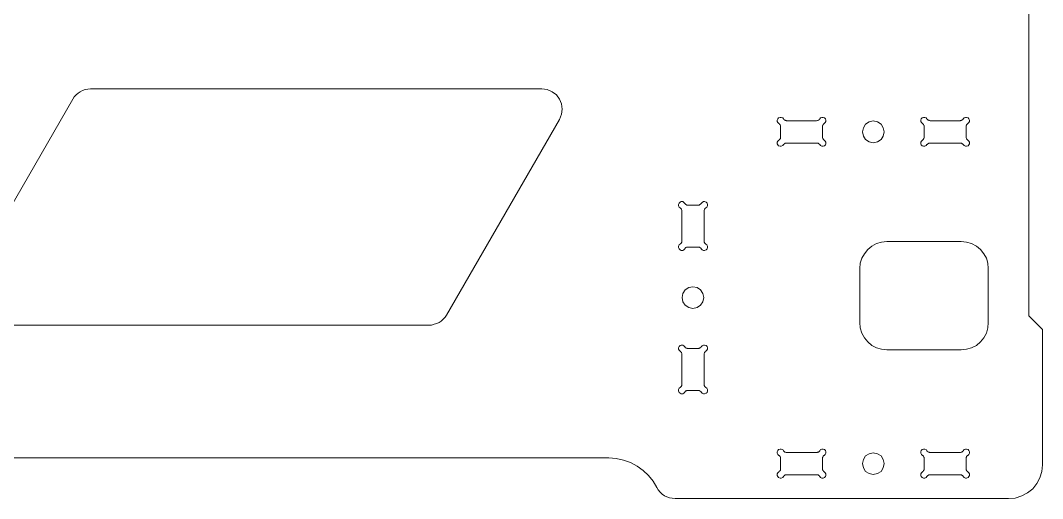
# Model space of a CAD drawing. Header units: inches. Extents: x 0 to 612, y 168 to 624.
# Drawn here: x 219.1 to 367.2, y 168 to 237.3 of the extents above; entities that cross this region are included whole.
import ezdxf

# ---------------------------------------------------------------- set-up
doc = ezdxf.new("R2010")
doc.units = ezdxf.units.IN
doc.header["$MEASUREMENT"] = 0
doc.layers.add('Capa 1', color=7, linetype='Continuous')

# ---------------------------------------------------------------- blocks, each defined once
blk = doc.blocks.new('block 1230')
at = {"layer": 'Capa 1', "color": 7, "lineweight": 9, "true_color": 0xffffff}
blk.add_lwpolyline([(356.09, 173.86), (356.09, 172.3)], dxfattribs=at)
blk = doc.blocks.new('block 1237')
at = {"layer": 'Capa 1', "color": 7, "lineweight": 9, "true_color": 0xffffff}
blk.add_lwpolyline([(335.54, 174.28), (335.47, 174.24), (335.44, 174.21), (335.4, 174.14), (335.37, 174.1), (335.33, 174.03), (335.3, 173.96), (335.3, 173.93), (335.3, 173.86)], dxfattribs=at)
blk = doc.blocks.new('block 1239')
at = {"layer": 'Capa 1', "color": 7, "lineweight": 9, "true_color": 0xffffff}
blk.add_lwpolyline([(334.43, 174.69), (334.5, 174.69), (334.57, 174.73), (334.64, 174.73), (334.68, 174.76), (334.74, 174.79), (334.78, 174.83), (334.85, 174.9), (334.88, 174.93)], dxfattribs=at)
blk = doc.blocks.new('block 1240')
at = {"layer": 'Capa 1', "color": 7, "lineweight": 9, "true_color": 0xffffff}
blk.add_lwpolyline([(330.08, 174.69), (334.43, 174.69)], dxfattribs=at)
blk = doc.blocks.new('block 1242')
at = {"layer": 'Capa 1', "color": 7, "lineweight": 9, "true_color": 0xffffff}
blk.add_lwpolyline([(329.62, 174.93), (329.52, 175.11), (329.31, 175.17), (329.14, 175.17), (328.93, 175.11), (328.79, 174.97), (328.73, 174.79), (328.73, 174.59), (328.83, 174.41), (328.97, 174.28)], dxfattribs=at)
blk = doc.blocks.new('block 1244')
at = {"layer": 'Capa 1', "color": 7, "lineweight": 9, "true_color": 0xffffff}
blk.add_lwpolyline([(335.54, 174.28), (335.68, 174.41), (335.78, 174.59), (335.78, 174.79), (335.71, 174.97), (335.58, 175.11), (335.37, 175.17), (335.19, 175.17), (334.99, 175.11), (334.88, 174.93)], dxfattribs=at)
blk = doc.blocks.new('block 1246')
at = {"layer": 'Capa 1', "color": 7, "lineweight": 9, "true_color": 0xffffff}
blk.add_lwpolyline([(328.97, 171.89), (328.83, 171.75), (328.73, 171.58), (328.73, 171.37), (328.79, 171.2), (328.93, 171.06), (329.14, 170.99), (329.31, 170.99), (329.52, 171.06), (329.62, 171.23)], dxfattribs=at)
blk = doc.blocks.new('block 1250')
at = {"layer": 'Capa 1', "color": 7, "lineweight": 9, "true_color": 0xffffff}
blk.add_lwpolyline([(355.67, 171.23), (355.64, 171.27), (355.57, 171.34), (355.53, 171.37), (355.46, 171.4), (355.43, 171.44), (355.36, 171.44), (355.29, 171.47), (355.22, 171.47)], dxfattribs=at)
blk = doc.blocks.new('block 1267')
at = {"layer": 'Capa 1', "color": 7, "lineweight": 9, "true_color": 0xffffff}
blk.add_lwpolyline([(329.62, 174.93), (329.66, 174.9), (329.73, 174.83), (329.76, 174.79), (329.83, 174.76), (329.87, 174.73), (329.94, 174.73), (330.01, 174.69), (330.08, 174.69)], dxfattribs=at)
blk = doc.blocks.new('block 1269')
at = {"layer": 'Capa 1', "color": 7, "lineweight": 9, "true_color": 0xffffff}
blk.add_lwpolyline([(329.21, 173.86), (329.21, 173.93), (329.21, 173.96), (329.18, 174.03), (329.14, 174.1), (329.11, 174.14), (329.07, 174.21), (329.04, 174.24), (328.97, 174.28)], dxfattribs=at)
blk = doc.blocks.new('block 1272')
at = {"layer": 'Capa 1', "color": 7, "lineweight": 9, "true_color": 0xffffff}
blk.add_lwpolyline([(355.39, 205.27), (344.6, 205.27)], dxfattribs=at)
blk = doc.blocks.new('block 1273')
at = {"layer": 'Capa 1', "color": 7, "lineweight": 9, "true_color": 0xffffff}
blk.add_lwpolyline([(330.08, 171.47), (330.01, 171.47), (329.94, 171.44), (329.87, 171.44), (329.83, 171.4), (329.76, 171.37), (329.73, 171.34), (329.66, 171.27), (329.62, 171.23)], dxfattribs=at)
blk = doc.blocks.new('block 1274')
at = {"layer": 'Capa 1', "color": 7, "lineweight": 9, "true_color": 0xffffff}
blk.add_lwpolyline([(334.43, 171.47), (330.08, 171.47)], dxfattribs=at)
blk = doc.blocks.new('block 1296')
at = {"layer": 'Capa 1', "color": 7, "lineweight": 9, "true_color": 0xffffff}
blk.add_lwpolyline([(329.21, 172.3), (329.21, 173.86)], dxfattribs=at)
blk = doc.blocks.new('block 1297')
at = {"layer": 'Capa 1', "color": 7, "lineweight": 9, "true_color": 0xffffff}
blk.add_lwpolyline([(328.97, 171.89), (329.04, 171.92), (329.07, 171.96), (329.11, 172.03), (329.14, 172.06), (329.18, 172.13), (329.21, 172.2), (329.21, 172.24), (329.21, 172.3)], dxfattribs=at)
blk = doc.blocks.new('block 1301')
at = {"layer": 'Capa 1', "color": 7, "lineweight": 9, "true_color": 0xffffff}
blk.add_lwpolyline([(344.22, 173.1), (344.08, 173.69), (343.77, 174.21), (343.25, 174.52), (342.63, 174.66), (342.04, 174.52), (341.52, 174.21), (341.21, 173.69), (341.08, 173.1), (341.21, 172.48), (341.52, 171.96), (342.04, 171.65), (342.63, 171.51), (343.25, 171.65), (343.77, 171.96), (344.08, 172.48), (344.22, 173.1)], dxfattribs=at)
blk = doc.blocks.new('block 1313')
at = {"layer": 'Capa 1', "color": 7, "lineweight": 9, "true_color": 0xffffff}
blk.add_lwpolyline([(315.75, 204.47), (315.69, 204.47), (315.62, 204.47), (315.58, 204.44), (315.51, 204.4), (315.44, 204.37), (315.41, 204.33), (315.37, 204.3), (315.34, 204.23)], dxfattribs=at)
blk = doc.blocks.new('block 1320')
at = {"layer": 'Capa 1', "color": 7, "lineweight": 9, "true_color": 0xffffff}
blk.add_lwpolyline([(340.69, 193.51), (340.76, 192.75), (340.97, 191.99), (341.35, 191.33), (341.84, 190.74), (342.42, 190.22), (343.12, 189.88), (343.84, 189.67), (344.6, 189.56)], dxfattribs=at)
blk = doc.blocks.new('block 1321')
at = {"layer": 'Capa 1', "color": 7, "lineweight": 9, "true_color": 0xffffff}
blk.add_lwpolyline([(340.69, 201.36), (340.69, 193.51)], dxfattribs=at)
blk = doc.blocks.new('block 1353')
at = {"layer": 'Capa 1', "color": 7, "lineweight": 9, "true_color": 0xffffff}
blk.add_lwpolyline([(355.67, 171.23), (355.78, 171.06), (355.98, 170.99), (356.16, 170.99), (356.36, 171.06), (356.5, 171.2), (356.57, 171.37), (356.57, 171.58), (356.47, 171.75), (356.33, 171.89)], dxfattribs=at)
blk = doc.blocks.new('block 1354')
at = {"layer": 'Capa 1', "color": 7, "lineweight": 9, "true_color": 0xffffff}
blk.add_lwpolyline([(356.09, 172.3), (356.09, 172.24), (356.09, 172.2), (356.12, 172.13), (356.16, 172.06), (356.19, 172.03), (356.23, 171.96), (356.26, 171.92), (356.33, 171.89)], dxfattribs=at)
blk = doc.blocks.new('block 1356')
at = {"layer": 'Capa 1', "color": 7, "lineweight": 9, "true_color": 0xffffff}
blk.add_lwpolyline([(356.33, 174.28), (356.26, 174.24), (356.23, 174.21), (356.19, 174.14), (356.16, 174.1), (356.12, 174.03), (356.09, 173.96), (356.09, 173.93), (356.09, 173.86)], dxfattribs=at)
blk = doc.blocks.new('block 1357')
at = {"layer": 'Capa 1', "color": 7, "lineweight": 9, "true_color": 0xffffff}
blk.add_lwpolyline([(356.33, 174.28), (356.47, 174.41), (356.57, 174.59), (356.57, 174.79), (356.5, 174.97), (356.36, 175.11), (356.16, 175.17), (355.98, 175.17), (355.78, 175.11), (355.67, 174.93)], dxfattribs=at)
blk = doc.blocks.new('block 1358')
at = {"layer": 'Capa 1', "color": 7, "lineweight": 9, "true_color": 0xffffff}
blk.add_lwpolyline([(355.22, 174.69), (355.29, 174.69), (355.36, 174.73), (355.43, 174.73), (355.46, 174.76), (355.53, 174.79), (355.57, 174.83), (355.64, 174.9), (355.67, 174.93)], dxfattribs=at)
blk = doc.blocks.new('block 1359')
at = {"layer": 'Capa 1', "color": 7, "lineweight": 9, "true_color": 0xffffff}
blk.add_lwpolyline([(350.86, 174.69), (355.22, 174.69)], dxfattribs=at)
blk = doc.blocks.new('block 1360')
at = {"layer": 'Capa 1', "color": 7, "lineweight": 9, "true_color": 0xffffff}
blk.add_lwpolyline([(350.41, 174.93), (350.45, 174.9), (350.52, 174.83), (350.55, 174.79), (350.62, 174.76), (350.66, 174.73), (350.73, 174.73), (350.79, 174.69), (350.86, 174.69)], dxfattribs=at)
blk = doc.blocks.new('block 1361')
at = {"layer": 'Capa 1', "color": 7, "lineweight": 9, "true_color": 0xffffff}
blk.add_lwpolyline([(350.41, 174.93), (350.31, 175.11), (350.1, 175.17), (349.93, 175.17), (349.72, 175.11), (349.58, 174.97), (349.51, 174.79), (349.51, 174.59), (349.62, 174.41), (349.76, 174.28)], dxfattribs=at)
blk = doc.blocks.new('block 1362')
at = {"layer": 'Capa 1', "color": 7, "lineweight": 9, "true_color": 0xffffff}
blk.add_lwpolyline([(350, 173.86), (350, 173.93), (350, 173.96), (349.96, 174.03), (349.93, 174.1), (349.9, 174.14), (349.86, 174.21), (349.83, 174.24), (349.76, 174.28)], dxfattribs=at)
blk = doc.blocks.new('block 1363')
at = {"layer": 'Capa 1', "color": 7, "lineweight": 9, "true_color": 0xffffff}
blk.add_lwpolyline([(350, 172.3), (350, 173.86)], dxfattribs=at)
blk = doc.blocks.new('block 1364')
at = {"layer": 'Capa 1', "color": 7, "lineweight": 9, "true_color": 0xffffff}
blk.add_lwpolyline([(349.76, 171.89), (349.83, 171.92), (349.86, 171.96), (349.9, 172.03), (349.93, 172.06), (349.96, 172.13), (350, 172.2), (350, 172.24), (350, 172.3)], dxfattribs=at)
blk = doc.blocks.new('block 1365')
at = {"layer": 'Capa 1', "color": 7, "lineweight": 9, "true_color": 0xffffff}
blk.add_lwpolyline([(349.76, 171.89), (349.62, 171.75), (349.51, 171.58), (349.51, 171.37), (349.58, 171.2), (349.72, 171.06), (349.93, 170.99), (350.1, 170.99), (350.31, 171.06), (350.41, 171.23)], dxfattribs=at)
blk = doc.blocks.new('block 1366')
at = {"layer": 'Capa 1', "color": 7, "lineweight": 9, "true_color": 0xffffff}
blk.add_lwpolyline([(350.86, 171.47), (350.79, 171.47), (350.73, 171.44), (350.66, 171.44), (350.62, 171.4), (350.55, 171.37), (350.52, 171.34), (350.45, 171.27), (350.41, 171.23)], dxfattribs=at)
blk = doc.blocks.new('block 1367')
at = {"layer": 'Capa 1', "color": 7, "lineweight": 9, "true_color": 0xffffff}
blk.add_lwpolyline([(355.22, 171.47), (350.86, 171.47)], dxfattribs=at)
blk = doc.blocks.new('block 1368')
at = {"layer": 'Capa 1', "color": 7, "lineweight": 9, "true_color": 0xffffff}
blk.add_lwpolyline([(355.67, 219.31), (355.64, 219.35), (355.57, 219.42), (355.53, 219.45), (355.46, 219.49), (355.43, 219.52), (355.36, 219.52), (355.29, 219.55), (355.22, 219.55)], dxfattribs=at)
blk = doc.blocks.new('block 1370')
at = {"layer": 'Capa 1', "color": 7, "lineweight": 9, "true_color": 0xffffff}
blk.add_lwpolyline([(356.09, 220.38), (356.09, 220.35), (356.09, 220.28), (356.12, 220.21), (356.16, 220.14), (356.19, 220.11), (356.23, 220.04), (356.26, 220), (356.33, 219.97)], dxfattribs=at)
blk = doc.blocks.new('block 1372')
at = {"layer": 'Capa 1', "color": 7, "lineweight": 9, "true_color": 0xffffff}
blk.add_lwpolyline([(344.6, 205.27), (343.84, 205.2), (343.12, 204.96), (342.42, 204.61), (341.84, 204.13), (341.35, 203.5), (340.97, 202.85), (340.76, 202.12), (340.69, 201.36)], dxfattribs=at)
blk = doc.blocks.new('block 1373')
at = {"layer": 'Capa 1', "color": 7, "lineweight": 9, "true_color": 0xffffff}
blk.add_lwpolyline([(344.6, 189.56), (355.39, 189.56)], dxfattribs=at)
blk = doc.blocks.new('block 1509')
at = {"layer": 'Capa 1', "color": 7, "lineweight": 9, "true_color": 0xffffff}
blk.add_lwpolyline([(318.38, 210.15), (318.31, 210.11), (318.28, 210.04), (318.25, 210.01), (318.21, 209.97), (318.18, 209.9), (318.14, 209.83), (318.14, 209.77), (318.14, 209.7)], dxfattribs=at)
blk = doc.blocks.new('block 1510')
at = {"layer": 'Capa 1', "color": 7, "lineweight": 9, "true_color": 0xffffff}
blk.add_lwpolyline([(318.38, 210.15), (318.52, 210.25), (318.62, 210.46), (318.62, 210.63), (318.56, 210.84), (318.42, 210.98), (318.21, 211.05), (318.04, 211.05), (317.83, 210.94), (317.73, 210.8)], dxfattribs=at)
blk = doc.blocks.new('block 1511')
at = {"layer": 'Capa 1', "color": 7, "lineweight": 9, "true_color": 0xffffff}
blk.add_lwpolyline([(317.28, 210.56), (317.35, 210.56), (317.42, 210.56), (317.48, 210.6), (317.52, 210.63), (317.59, 210.67), (317.62, 210.7), (317.69, 210.77), (317.73, 210.8)], dxfattribs=at)
blk = doc.blocks.new('block 1512')
at = {"layer": 'Capa 1', "color": 7, "lineweight": 9, "true_color": 0xffffff}
blk.add_lwpolyline([(315.75, 210.56), (317.28, 210.56)], dxfattribs=at)
blk = doc.blocks.new('block 1513')
at = {"layer": 'Capa 1', "color": 7, "lineweight": 9, "true_color": 0xffffff}
blk.add_lwpolyline([(315.34, 210.8), (315.37, 210.77), (315.41, 210.7), (315.44, 210.67), (315.51, 210.63), (315.58, 210.6), (315.62, 210.56), (315.69, 210.56), (315.75, 210.56)], dxfattribs=at)
blk = doc.blocks.new('block 1514')
at = {"layer": 'Capa 1', "color": 7, "lineweight": 9, "true_color": 0xffffff}
blk.add_lwpolyline([(315.34, 210.8), (315.2, 210.94), (315.03, 211.05), (314.82, 211.05), (314.65, 210.98), (314.51, 210.84), (314.41, 210.63), (314.44, 210.46), (314.51, 210.25), (314.65, 210.15)], dxfattribs=at)
blk = doc.blocks.new('block 1515')
at = {"layer": 'Capa 1', "color": 7, "lineweight": 9, "true_color": 0xffffff}
blk.add_lwpolyline([(314.89, 209.7), (314.89, 209.77), (314.89, 209.83), (314.86, 209.9), (314.86, 209.97), (314.79, 210.01), (314.75, 210.04), (314.72, 210.11), (314.65, 210.15)], dxfattribs=at)
blk = doc.blocks.new('block 1516')
at = {"layer": 'Capa 1', "color": 7, "lineweight": 9, "true_color": 0xffffff}
blk.add_lwpolyline([(314.89, 205.34), (314.89, 209.7)], dxfattribs=at)
blk = doc.blocks.new('block 1517')
at = {"layer": 'Capa 1', "color": 7, "lineweight": 9, "true_color": 0xffffff}
blk.add_lwpolyline([(314.65, 204.89), (314.72, 204.96), (314.75, 204.99), (314.79, 205.03), (314.86, 205.1), (314.86, 205.13), (314.89, 205.2), (314.89, 205.27), (314.89, 205.34)], dxfattribs=at)
blk = doc.blocks.new('block 1518')
at = {"layer": 'Capa 1', "color": 7, "lineweight": 9, "true_color": 0xffffff}
blk.add_lwpolyline([(314.65, 204.89), (314.51, 204.78), (314.44, 204.58), (314.41, 204.4), (314.51, 204.2), (314.65, 204.06), (314.82, 203.99), (315.03, 203.99), (315.2, 204.09), (315.34, 204.23)], dxfattribs=at)
blk = doc.blocks.new('block 1520')
at = {"layer": 'Capa 1', "color": 7, "lineweight": 9, "true_color": 0xffffff}
blk.add_lwpolyline([(317.28, 204.47), (315.75, 204.47)], dxfattribs=at)
blk = doc.blocks.new('block 1521')
at = {"layer": 'Capa 1', "color": 7, "lineweight": 9, "true_color": 0xffffff}
blk.add_lwpolyline([(317.73, 204.23), (317.69, 204.3), (317.62, 204.33), (317.59, 204.37), (317.52, 204.4), (317.48, 204.44), (317.42, 204.47), (317.35, 204.47), (317.28, 204.47)], dxfattribs=at)
blk = doc.blocks.new('block 1522')
at = {"layer": 'Capa 1', "color": 7, "lineweight": 9, "true_color": 0xffffff}
blk.add_lwpolyline([(317.73, 204.23), (317.83, 204.09), (318.04, 203.99), (318.21, 203.99), (318.42, 204.06), (318.56, 204.2), (318.62, 204.4), (318.62, 204.58), (318.52, 204.78), (318.38, 204.89)], dxfattribs=at)
blk = doc.blocks.new('block 1523')
at = {"layer": 'Capa 1', "color": 7, "lineweight": 9, "true_color": 0xffffff}
blk.add_lwpolyline([(318.14, 205.34), (318.14, 205.27), (318.14, 205.2), (318.18, 205.13), (318.21, 205.1), (318.25, 205.03), (318.28, 204.99), (318.31, 204.96), (318.38, 204.89)], dxfattribs=at)
blk = doc.blocks.new('block 1524')
at = {"layer": 'Capa 1', "color": 7, "lineweight": 9, "true_color": 0xffffff}
blk.add_lwpolyline([(318.14, 209.7), (318.14, 205.34)], dxfattribs=at)
blk = doc.blocks.new('block 1526')
at = {"layer": 'Capa 1', "color": 7, "lineweight": 9, "true_color": 0xffffff}
blk.add_lwpolyline([(318.11, 197.14), (317.97, 197.73), (317.62, 198.25), (317.14, 198.59), (316.52, 198.7), (315.93, 198.59), (315.41, 198.25), (315.06, 197.73), (314.96, 197.14), (315.06, 196.52), (315.41, 196.03), (315.93, 195.69), (316.52, 195.55), (317.14, 195.69), (317.62, 196.03), (317.97, 196.52), (318.11, 197.14)], dxfattribs=at)
blk = doc.blocks.new('block 1527')
at = {"layer": 'Capa 1', "color": 7, "lineweight": 9, "true_color": 0xffffff}
blk.add_lwpolyline([(314.65, 184.13), (314.72, 184.17), (314.75, 184.2), (314.79, 184.24), (314.86, 184.31), (314.86, 184.34), (314.89, 184.41), (314.89, 184.48), (314.89, 184.55)], dxfattribs=at)
blk = doc.blocks.new('block 1528')
at = {"layer": 'Capa 1', "color": 7, "lineweight": 9, "true_color": 0xffffff}
blk.add_lwpolyline([(314.65, 184.13), (314.51, 184), (314.44, 183.82), (314.41, 183.62), (314.51, 183.41), (314.65, 183.27), (314.82, 183.2), (315.03, 183.2), (315.2, 183.3), (315.34, 183.44)], dxfattribs=at)
blk = doc.blocks.new('block 1529')
at = {"layer": 'Capa 1', "color": 7, "lineweight": 9, "true_color": 0xffffff}
blk.add_lwpolyline([(315.75, 183.68), (315.69, 183.68), (315.62, 183.68), (315.58, 183.65), (315.51, 183.62), (315.44, 183.58), (315.41, 183.55), (315.37, 183.51), (315.34, 183.44)], dxfattribs=at)
blk = doc.blocks.new('block 1530')
at = {"layer": 'Capa 1', "color": 7, "lineweight": 9, "true_color": 0xffffff}
blk.add_lwpolyline([(317.28, 183.68), (315.75, 183.68)], dxfattribs=at)
blk = doc.blocks.new('block 1531')
at = {"layer": 'Capa 1', "color": 7, "lineweight": 9, "true_color": 0xffffff}
blk.add_lwpolyline([(317.73, 183.44), (317.69, 183.51), (317.62, 183.55), (317.59, 183.58), (317.52, 183.62), (317.48, 183.65), (317.42, 183.68), (317.35, 183.68), (317.28, 183.68)], dxfattribs=at)
blk = doc.blocks.new('block 1532')
at = {"layer": 'Capa 1', "color": 7, "lineweight": 9, "true_color": 0xffffff}
blk.add_lwpolyline([(317.73, 183.44), (317.83, 183.3), (318.04, 183.2), (318.21, 183.2), (318.42, 183.27), (318.56, 183.41), (318.62, 183.62), (318.62, 183.82), (318.52, 184), (318.38, 184.13)], dxfattribs=at)
blk = doc.blocks.new('block 1533')
at = {"layer": 'Capa 1', "color": 7, "lineweight": 9, "true_color": 0xffffff}
blk.add_lwpolyline([(318.14, 184.55), (318.14, 184.48), (318.14, 184.41), (318.18, 184.34), (318.21, 184.31), (318.25, 184.24), (318.28, 184.2), (318.31, 184.17), (318.38, 184.13)], dxfattribs=at)
blk = doc.blocks.new('block 1534')
at = {"layer": 'Capa 1', "color": 7, "lineweight": 9, "true_color": 0xffffff}
blk.add_lwpolyline([(318.14, 188.91), (318.14, 184.55)], dxfattribs=at)
blk = doc.blocks.new('block 1535')
at = {"layer": 'Capa 1', "color": 7, "lineweight": 9, "true_color": 0xffffff}
blk.add_lwpolyline([(318.38, 189.36), (318.31, 189.32), (318.28, 189.25), (318.25, 189.22), (318.21, 189.18), (318.18, 189.12), (318.14, 189.05), (318.14, 188.98), (318.14, 188.91)], dxfattribs=at)
blk = doc.blocks.new('block 1536')
at = {"layer": 'Capa 1', "color": 7, "lineweight": 9, "true_color": 0xffffff}
blk.add_lwpolyline([(318.38, 189.36), (318.52, 189.5), (318.62, 189.67), (318.62, 189.84), (318.56, 190.05), (318.42, 190.19), (318.21, 190.26), (318.04, 190.26), (317.83, 190.15), (317.73, 190.01)], dxfattribs=at)
blk = doc.blocks.new('block 1537')
at = {"layer": 'Capa 1', "color": 7, "lineweight": 9, "true_color": 0xffffff}
blk.add_lwpolyline([(317.28, 189.77), (317.35, 189.77), (317.42, 189.81), (317.48, 189.81), (317.52, 189.84), (317.59, 189.88), (317.62, 189.91), (317.69, 189.98), (317.73, 190.01)], dxfattribs=at)
blk = doc.blocks.new('block 1538')
at = {"layer": 'Capa 1', "color": 7, "lineweight": 9, "true_color": 0xffffff}
blk.add_lwpolyline([(315.75, 189.77), (317.28, 189.77)], dxfattribs=at)
blk = doc.blocks.new('block 1539')
at = {"layer": 'Capa 1', "color": 7, "lineweight": 9, "true_color": 0xffffff}
blk.add_lwpolyline([(315.34, 190.01), (315.37, 189.98), (315.41, 189.91), (315.44, 189.88), (315.51, 189.84), (315.58, 189.81), (315.62, 189.81), (315.69, 189.77), (315.75, 189.77)], dxfattribs=at)
blk = doc.blocks.new('block 1540')
at = {"layer": 'Capa 1', "color": 7, "lineweight": 9, "true_color": 0xffffff}
blk.add_lwpolyline([(315.34, 190.01), (315.2, 190.15), (315.03, 190.26), (314.82, 190.26), (314.65, 190.19), (314.51, 190.05), (314.41, 189.84), (314.44, 189.67), (314.51, 189.5), (314.65, 189.36)], dxfattribs=at)
blk = doc.blocks.new('block 1541')
at = {"layer": 'Capa 1', "color": 7, "lineweight": 9, "true_color": 0xffffff}
blk.add_lwpolyline([(314.89, 188.91), (314.89, 188.98), (314.89, 189.05), (314.86, 189.12), (314.86, 189.18), (314.79, 189.22), (314.75, 189.25), (314.72, 189.32), (314.65, 189.36)], dxfattribs=at)
blk = doc.blocks.new('block 1542')
at = {"layer": 'Capa 1', "color": 7, "lineweight": 9, "true_color": 0xffffff}
blk.add_lwpolyline([(314.89, 184.55), (314.89, 188.91)], dxfattribs=at)
blk = doc.blocks.new('block 1543')
at = {"layer": 'Capa 1', "color": 7, "lineweight": 9, "true_color": 0xffffff}
blk.add_lwpolyline([(334.88, 171.23), (334.85, 171.27), (334.78, 171.34), (334.74, 171.37), (334.68, 171.4), (334.64, 171.44), (334.57, 171.44), (334.5, 171.47), (334.43, 171.47)], dxfattribs=at)
blk = doc.blocks.new('block 1544')
at = {"layer": 'Capa 1', "color": 7, "lineweight": 9, "true_color": 0xffffff}
blk.add_lwpolyline([(334.88, 171.23), (334.99, 171.06), (335.19, 170.99), (335.37, 170.99), (335.58, 171.06), (335.71, 171.2), (335.78, 171.37), (335.78, 171.58), (335.68, 171.75), (335.54, 171.89)], dxfattribs=at)
blk = doc.blocks.new('block 1545')
at = {"layer": 'Capa 1', "color": 7, "lineweight": 9, "true_color": 0xffffff}
blk.add_lwpolyline([(335.3, 172.3), (335.3, 172.24), (335.3, 172.2), (335.33, 172.13), (335.37, 172.06), (335.4, 172.03), (335.44, 171.96), (335.47, 171.92), (335.54, 171.89)], dxfattribs=at)
blk = doc.blocks.new('block 1546')
at = {"layer": 'Capa 1', "color": 7, "lineweight": 9, "true_color": 0xffffff}
blk.add_lwpolyline([(335.3, 173.86), (335.3, 172.3)], dxfattribs=at)
blk = doc.blocks.new('block 1577')
at = {"layer": 'Capa 1', "color": 7, "lineweight": 9, "true_color": 0xffffff}
blk.add_lwpolyline([(355.67, 219.31), (355.78, 219.17), (355.98, 219.07), (356.16, 219.07), (356.36, 219.14), (356.5, 219.28), (356.57, 219.45), (356.57, 219.66), (356.47, 219.83), (356.33, 219.97)], dxfattribs=at)
blk = doc.blocks.new('block 1579')
at = {"layer": 'Capa 1', "color": 7, "lineweight": 9, "true_color": 0xffffff}
blk.add_lwpolyline([(356.09, 221.94), (356.09, 220.38)], dxfattribs=at)
blk = doc.blocks.new('block 1699')
at = {"layer": 'Capa 1', "color": 7, "lineweight": 9, "true_color": 0xffffff}
blk.add_lwpolyline([(359.3, 201.36), (359.23, 202.12), (359.03, 202.85), (358.65, 203.5), (358.16, 204.13), (357.57, 204.61), (356.88, 204.96), (356.16, 205.2), (355.39, 205.27)], dxfattribs=at)
blk = doc.blocks.new('block 1700')
at = {"layer": 'Capa 1', "color": 7, "lineweight": 9, "true_color": 0xffffff}
blk.add_lwpolyline([(359.3, 193.51), (359.3, 201.36)], dxfattribs=at)
blk = doc.blocks.new('block 1701')
at = {"layer": 'Capa 1', "color": 7, "lineweight": 9, "true_color": 0xffffff}
blk.add_lwpolyline([(355.39, 189.56), (356.16, 189.67), (356.88, 189.88), (357.57, 190.22), (358.16, 190.74), (358.65, 191.33), (359.03, 191.99), (359.23, 192.75), (359.3, 193.51)], dxfattribs=at)
blk = doc.blocks.new('block 1759')
at = {"layer": 'Capa 1', "color": 7, "lineweight": 9, "true_color": 0xffffff}
blk.add_lwpolyline([(26.68, 173.9), (304.31, 173.9)], dxfattribs=at)
blk = doc.blocks.new('block 1760')
at = {"layer": 'Capa 1', "color": 7, "lineweight": 9, "true_color": 0xffffff}
blk.add_lwpolyline([(311.29, 169.61), (310.74, 170.54), (310.08, 171.37), (309.29, 172.1), (308.42, 172.72), (307.45, 173.24), (306.45, 173.58), (305.38, 173.83), (304.31, 173.9)], dxfattribs=at)
blk = doc.blocks.new('block 1761')
at = {"layer": 'Capa 1', "color": 7, "lineweight": 9, "true_color": 0xffffff}
blk.add_lwpolyline([(311.29, 169.61), (311.5, 169.26), (311.78, 168.95), (312.05, 168.67), (312.4, 168.43), (312.75, 168.26), (313.13, 168.12), (313.51, 168.05), (313.92, 168.01)], dxfattribs=at)
blk = doc.blocks.new('block 1762')
at = {"layer": 'Capa 1', "color": 7, "lineweight": 9, "true_color": 0xffffff}
blk.add_lwpolyline([(313.92, 168.01), (362.24, 168.01)], dxfattribs=at)
blk = doc.blocks.new('block 1763')
at = {"layer": 'Capa 1', "color": 7, "lineweight": 9, "true_color": 0xffffff}
blk.add_lwpolyline([(362.24, 168.01), (363.21, 168.08), (364.15, 168.4), (364.98, 168.85), (365.74, 169.43), (366.33, 170.19), (366.78, 171.02), (367.05, 171.96), (367.16, 172.89)], dxfattribs=at)
blk = doc.blocks.new('block 1764')
at = {"layer": 'Capa 1', "color": 7, "lineweight": 9, "true_color": 0xffffff}
blk.add_lwpolyline([(367.16, 172.89), (367.16, 192.5)], dxfattribs=at)
blk = doc.blocks.new('block 1765')
at = {"layer": 'Capa 1', "color": 7, "lineweight": 9, "true_color": 0xffffff}
blk.add_lwpolyline([(367.16, 192.5), (365.18, 194.48)], dxfattribs=at)
blk = doc.blocks.new('block 1766')
at = {"layer": 'Capa 1', "color": 7, "lineweight": 9, "true_color": 0xffffff}
blk.add_lwpolyline([(365.18, 194.48), (365.18, 305.75)], dxfattribs=at)
blk = doc.blocks.new('block 1872')
at = {"layer": 'Capa 1', "color": 7, "lineweight": 9, "true_color": 0xffffff}
blk.add_lwpolyline([(344.22, 221.18), (344.08, 221.77), (343.77, 222.29), (343.25, 222.63), (342.63, 222.74), (342.04, 222.63), (341.52, 222.29), (341.21, 221.77), (341.08, 221.18), (341.21, 220.56), (341.52, 220.07), (342.04, 219.73), (342.63, 219.59), (343.25, 219.73), (343.77, 220.07), (344.08, 220.56), (344.22, 221.18)], dxfattribs=at)
blk = doc.blocks.new('block 1873')
at = {"layer": 'Capa 1', "color": 7, "lineweight": 9, "true_color": 0xffffff}
blk.add_lwpolyline([(355.22, 219.55), (350.86, 219.55)], dxfattribs=at)
blk = doc.blocks.new('block 1874')
at = {"layer": 'Capa 1', "color": 7, "lineweight": 9, "true_color": 0xffffff}
blk.add_lwpolyline([(350.86, 219.55), (350.79, 219.55), (350.73, 219.52), (350.66, 219.52), (350.62, 219.49), (350.55, 219.45), (350.52, 219.42), (350.45, 219.35), (350.41, 219.31)], dxfattribs=at)
blk = doc.blocks.new('block 1875')
at = {"layer": 'Capa 1', "color": 7, "lineweight": 9, "true_color": 0xffffff}
blk.add_lwpolyline([(349.76, 219.97), (349.62, 219.83), (349.51, 219.66), (349.51, 219.45), (349.58, 219.28), (349.72, 219.14), (349.93, 219.07), (350.1, 219.07), (350.31, 219.17), (350.41, 219.31)], dxfattribs=at)
blk = doc.blocks.new('block 1876')
at = {"layer": 'Capa 1', "color": 7, "lineweight": 9, "true_color": 0xffffff}
blk.add_lwpolyline([(349.76, 219.97), (349.83, 220), (349.86, 220.04), (349.9, 220.11), (349.93, 220.14), (349.96, 220.21), (350, 220.28), (350, 220.35), (350, 220.38)], dxfattribs=at)
blk = doc.blocks.new('block 1877')
at = {"layer": 'Capa 1', "color": 7, "lineweight": 9, "true_color": 0xffffff}
blk.add_lwpolyline([(350, 220.38), (350, 221.94)], dxfattribs=at)
blk = doc.blocks.new('block 1878')
at = {"layer": 'Capa 1', "color": 7, "lineweight": 9, "true_color": 0xffffff}
blk.add_lwpolyline([(350, 221.94), (350, 222.01), (350, 222.08), (349.96, 222.11), (349.93, 222.18), (349.9, 222.25), (349.86, 222.29), (349.83, 222.32), (349.76, 222.36)], dxfattribs=at)
blk = doc.blocks.new('block 1879')
at = {"layer": 'Capa 1', "color": 7, "lineweight": 9, "true_color": 0xffffff}
blk.add_lwpolyline([(350.41, 223.05), (350.31, 223.19), (350.1, 223.26), (349.93, 223.26), (349.72, 223.19), (349.58, 223.05), (349.51, 222.88), (349.51, 222.67), (349.62, 222.5), (349.76, 222.36)], dxfattribs=at)
blk = doc.blocks.new('block 1880')
at = {"layer": 'Capa 1', "color": 7, "lineweight": 9, "true_color": 0xffffff}
blk.add_lwpolyline([(350.41, 223.05), (350.45, 222.98), (350.52, 222.94), (350.55, 222.88), (350.62, 222.84), (350.66, 222.84), (350.73, 222.81), (350.79, 222.81), (350.86, 222.77)], dxfattribs=at)
blk = doc.blocks.new('block 1881')
at = {"layer": 'Capa 1', "color": 7, "lineweight": 9, "true_color": 0xffffff}
blk.add_lwpolyline([(350.86, 222.77), (355.22, 222.77)], dxfattribs=at)
blk = doc.blocks.new('block 1882')
at = {"layer": 'Capa 1', "color": 7, "lineweight": 9, "true_color": 0xffffff}
blk.add_lwpolyline([(355.22, 222.77), (355.29, 222.81), (355.36, 222.81), (355.43, 222.84), (355.46, 222.84), (355.53, 222.88), (355.57, 222.94), (355.64, 222.98), (355.67, 223.05)], dxfattribs=at)
blk = doc.blocks.new('block 1883')
at = {"layer": 'Capa 1', "color": 7, "lineweight": 9, "true_color": 0xffffff}
blk.add_lwpolyline([(356.33, 222.36), (356.47, 222.5), (356.57, 222.67), (356.57, 222.88), (356.5, 223.05), (356.36, 223.19), (356.16, 223.26), (355.98, 223.26), (355.78, 223.19), (355.67, 223.05)], dxfattribs=at)
blk = doc.blocks.new('block 1884')
at = {"layer": 'Capa 1', "color": 7, "lineweight": 9, "true_color": 0xffffff}
blk.add_lwpolyline([(356.33, 222.36), (356.26, 222.32), (356.23, 222.29), (356.19, 222.25), (356.16, 222.18), (356.12, 222.11), (356.09, 222.08), (356.09, 222.01), (356.09, 221.94)], dxfattribs=at)
blk = doc.blocks.new('block 2008')
at = {"layer": 'Capa 1', "color": 7, "lineweight": 9, "true_color": 0xffffff}
blk.add_lwpolyline([(278.26, 193.16), (212.85, 193.16)], dxfattribs=at)
blk = doc.blocks.new('block 2010')
at = {"layer": 'Capa 1', "color": 7, "lineweight": 9, "true_color": 0xffffff}
blk.add_lwpolyline([(210.32, 197.56), (226.68, 225.92)], dxfattribs=at)
blk = doc.blocks.new('block 2011')
at = {"layer": 'Capa 1', "color": 7, "lineweight": 9, "true_color": 0xffffff}
blk.add_lwpolyline([(229.24, 227.41), (228.86, 227.37), (228.48, 227.3), (228.1, 227.16), (227.76, 226.99), (227.45, 226.78), (227.17, 226.54), (226.89, 226.23), (226.68, 225.92)], dxfattribs=at)
blk = doc.blocks.new('block 2012')
at = {"layer": 'Capa 1', "color": 7, "lineweight": 9, "true_color": 0xffffff}
blk.add_lwpolyline([(294.65, 227.41), (229.24, 227.41)], dxfattribs=at)
blk = doc.blocks.new('block 2013')
at = {"layer": 'Capa 1', "color": 7, "lineweight": 9, "true_color": 0xffffff}
blk.add_lwpolyline([(297.18, 222.98), (297.49, 223.71), (297.59, 224.47), (297.49, 225.23), (297.18, 225.92), (296.73, 226.54), (296.11, 226.99), (295.42, 227.3), (294.65, 227.41)], dxfattribs=at)
blk = doc.blocks.new('block 2014')
at = {"layer": 'Capa 1', "color": 7, "lineweight": 9, "true_color": 0xffffff}
blk.add_lwpolyline([(280.82, 194.62), (297.18, 222.98)], dxfattribs=at)
blk = doc.blocks.new('block 2015')
at = {"layer": 'Capa 1', "color": 7, "lineweight": 9, "true_color": 0xffffff}
blk.add_lwpolyline([(278.26, 193.16), (278.64, 193.16), (279.02, 193.27), (279.4, 193.37), (279.75, 193.54), (280.06, 193.75), (280.33, 194.03), (280.61, 194.3), (280.82, 194.62)], dxfattribs=at)
blk = doc.blocks.new('block 2041')
at = {"layer": 'Capa 1', "color": 7, "lineweight": 9, "true_color": 0xffffff}
blk.add_lwpolyline([(334.88, 219.31), (334.85, 219.35), (334.78, 219.42), (334.74, 219.45), (334.68, 219.49), (334.64, 219.52), (334.57, 219.52), (334.5, 219.55), (334.43, 219.55)], dxfattribs=at)
blk = doc.blocks.new('block 2042')
at = {"layer": 'Capa 1', "color": 7, "lineweight": 9, "true_color": 0xffffff}
blk.add_lwpolyline([(334.43, 219.55), (330.08, 219.55)], dxfattribs=at)
blk = doc.blocks.new('block 2043')
at = {"layer": 'Capa 1', "color": 7, "lineweight": 9, "true_color": 0xffffff}
blk.add_lwpolyline([(330.08, 219.55), (330.01, 219.55), (329.94, 219.52), (329.87, 219.52), (329.83, 219.49), (329.76, 219.45), (329.73, 219.42), (329.66, 219.35), (329.62, 219.31)], dxfattribs=at)
blk = doc.blocks.new('block 2044')
at = {"layer": 'Capa 1', "color": 7, "lineweight": 9, "true_color": 0xffffff}
blk.add_lwpolyline([(328.97, 219.97), (328.83, 219.83), (328.73, 219.66), (328.73, 219.45), (328.79, 219.28), (328.93, 219.14), (329.14, 219.07), (329.31, 219.07), (329.52, 219.17), (329.62, 219.31)], dxfattribs=at)
blk = doc.blocks.new('block 2045')
at = {"layer": 'Capa 1', "color": 7, "lineweight": 9, "true_color": 0xffffff}
blk.add_lwpolyline([(328.97, 219.97), (329.04, 220), (329.07, 220.04), (329.11, 220.11), (329.14, 220.14), (329.18, 220.21), (329.21, 220.28), (329.21, 220.35), (329.21, 220.38)], dxfattribs=at)
blk = doc.blocks.new('block 2046')
at = {"layer": 'Capa 1', "color": 7, "lineweight": 9, "true_color": 0xffffff}
blk.add_lwpolyline([(329.21, 220.38), (329.21, 221.94)], dxfattribs=at)
blk = doc.blocks.new('block 2047')
at = {"layer": 'Capa 1', "color": 7, "lineweight": 9, "true_color": 0xffffff}
blk.add_lwpolyline([(329.21, 221.94), (329.21, 222.01), (329.21, 222.08), (329.18, 222.11), (329.14, 222.18), (329.11, 222.25), (329.07, 222.29), (329.04, 222.32), (328.97, 222.36)], dxfattribs=at)
blk = doc.blocks.new('block 2048')
at = {"layer": 'Capa 1', "color": 7, "lineweight": 9, "true_color": 0xffffff}
blk.add_lwpolyline([(329.62, 223.05), (329.52, 223.19), (329.31, 223.26), (329.14, 223.26), (328.93, 223.19), (328.79, 223.05), (328.73, 222.88), (328.73, 222.67), (328.83, 222.5), (328.97, 222.36)], dxfattribs=at)
blk = doc.blocks.new('block 2049')
at = {"layer": 'Capa 1', "color": 7, "lineweight": 9, "true_color": 0xffffff}
blk.add_lwpolyline([(329.62, 223.05), (329.66, 222.98), (329.73, 222.94), (329.76, 222.88), (329.83, 222.84), (329.87, 222.84), (329.94, 222.81), (330.01, 222.81), (330.08, 222.77)], dxfattribs=at)
blk = doc.blocks.new('block 2050')
at = {"layer": 'Capa 1', "color": 7, "lineweight": 9, "true_color": 0xffffff}
blk.add_lwpolyline([(330.08, 222.77), (334.43, 222.77)], dxfattribs=at)
blk = doc.blocks.new('block 2051')
at = {"layer": 'Capa 1', "color": 7, "lineweight": 9, "true_color": 0xffffff}
blk.add_lwpolyline([(334.43, 222.77), (334.5, 222.81), (334.57, 222.81), (334.64, 222.84), (334.68, 222.84), (334.74, 222.88), (334.78, 222.94), (334.85, 222.98), (334.88, 223.05)], dxfattribs=at)
blk = doc.blocks.new('block 2052')
at = {"layer": 'Capa 1', "color": 7, "lineweight": 9, "true_color": 0xffffff}
blk.add_lwpolyline([(335.54, 222.36), (335.68, 222.5), (335.78, 222.67), (335.78, 222.88), (335.71, 223.05), (335.58, 223.19), (335.37, 223.26), (335.19, 223.26), (334.99, 223.19), (334.88, 223.05)], dxfattribs=at)
blk = doc.blocks.new('block 2053')
at = {"layer": 'Capa 1', "color": 7, "lineweight": 9, "true_color": 0xffffff}
blk.add_lwpolyline([(335.54, 222.36), (335.47, 222.32), (335.44, 222.29), (335.4, 222.25), (335.37, 222.18), (335.33, 222.11), (335.3, 222.08), (335.3, 222.01), (335.3, 221.94)], dxfattribs=at)
blk = doc.blocks.new('block 2054')
at = {"layer": 'Capa 1', "color": 7, "lineweight": 9, "true_color": 0xffffff}
blk.add_lwpolyline([(335.3, 221.94), (335.3, 220.38)], dxfattribs=at)
blk = doc.blocks.new('block 2055')
at = {"layer": 'Capa 1', "color": 7, "lineweight": 9, "true_color": 0xffffff}
blk.add_lwpolyline([(335.3, 220.38), (335.3, 220.35), (335.3, 220.28), (335.33, 220.21), (335.37, 220.14), (335.4, 220.11), (335.44, 220.04), (335.47, 220), (335.54, 219.97)], dxfattribs=at)
blk = doc.blocks.new('block 2056')
at = {"layer": 'Capa 1', "color": 7, "lineweight": 9, "true_color": 0xffffff}
blk.add_lwpolyline([(334.88, 219.31), (334.99, 219.17), (335.19, 219.07), (335.37, 219.07), (335.58, 219.14), (335.71, 219.28), (335.78, 219.45), (335.78, 219.66), (335.68, 219.83), (335.54, 219.97)], dxfattribs=at)

msp = doc.modelspace()

# ---------------------------------------------------------------- block references
at = {"layer": 'Capa 1'}
for name in ['block 1766', 'block 2011', 'block 2012', 'block 2013', 'block 2010', 'block 2014', 'block 2048', 'block 2047', 'block 2049', 'block 2050', 'block 2051', 'block 2052', 'block 2053', 'block 1872', 'block 1879', 'block 1878', 'block 1880', 'block 1881', 'block 1882', 'block 1883', 'block 1884', 'block 2046', 'block 2054', 'block 1877', 'block 1579', 'block 2044', 'block 2045', 'block 2043', 'block 2042', 'block 2041', 'block 2056', 'block 2055', 'block 1875', 'block 1876', 'block 1874', 'block 1873', 'block 1368', 'block 1577', 'block 1370', 'block 1514', 'block 1513', 'block 1512', 'block 1511', 'block 1510', 'block 1515', 'block 1516', 'block 1509', 'block 1524', 'block 1518', 'block 1517', 'block 1313', 'block 1520', 'block 1521', 'block 1522', 'block 1523', 'block 1372', 'block 1272', 'block 1699', 'block 1321', 'block 1700', 'block 1526', 'block 2015', 'block 1765', 'block 2008', 'block 1320', 'block 1701', 'block 1764', 'block 1540', 'block 1539', 'block 1538', 'block 1537', 'block 1536', 'block 1373', 'block 1541', 'block 1542', 'block 1535', 'block 1534', 'block 1528', 'block 1527', 'block 1529', 'block 1530', 'block 1531', 'block 1532', 'block 1533', 'block 1242', 'block 1267', 'block 1239', 'block 1244', 'block 1361', 'block 1360', 'block 1358', 'block 1357', 'block 1759', 'block 1760', 'block 1269', 'block 1296', 'block 1240', 'block 1237', 'block 1546', 'block 1301', 'block 1362', 'block 1363', 'block 1359', 'block 1356', 'block 1230', 'block 1246', 'block 1297', 'block 1544', 'block 1545', 'block 1365', 'block 1364', 'block 1353', 'block 1354', 'block 1763', 'block 1273', 'block 1274', 'block 1543', 'block 1366', 'block 1367', 'block 1250', 'block 1761', 'block 1762']:
    msp.add_blockref(name, (0, 0), dxfattribs=at)

doc.saveas('drawing.dxf')
